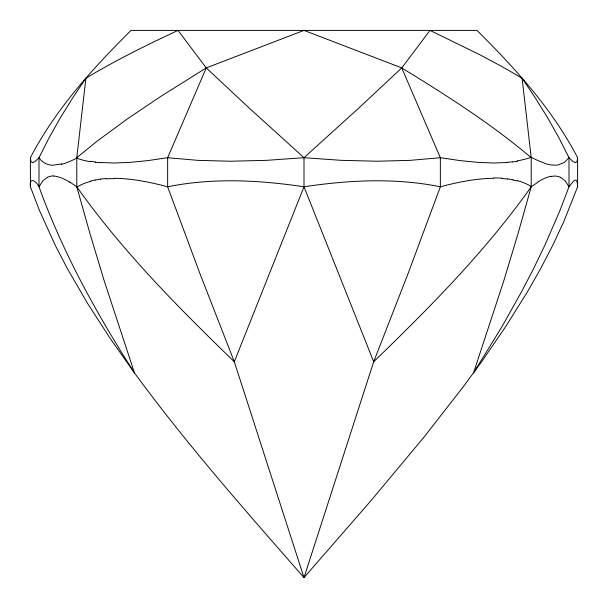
<?xml version="1.0" encoding="UTF-8"?>
<svg xmlns="http://www.w3.org/2000/svg" width="608" height="608" viewBox="0 0 608 608"><rect width="100%" height="100%" fill="white"/><g stroke="black" fill="none" stroke-linecap="round" stroke-linejoin="round"><path stroke-width="0.91" d="M30.4 186.793C29.252 176.274 36.214 180.933 39.003 186.793C62.746 252.586 96.824 314.131 134.459 372.902C186.854 444.44 245.617 510.963 304 577.6L370.728 500.962L424.103 437.008L464.056 385.738L481.878 361.342L505.689 326.61L527.44 291.802L540.672 268.546L552.778 245.252L563.684 221.905L577.6 186.793L577.6 157.708C552.49 109.318 515.379 68.56 476.961 30.4L131.039 30.4C92.621 68.56 55.51 109.318 30.4 157.708L30.4 186.793L39.345 210.216L55.222 245.252L67.328 268.546L87.567 303.415L110.033 338.192L134.459 372.902L104.014 280.182L89.954 233.578L76.775 186.793L76.775 157.708L85.895 78.204C115.566 60.374 146.665 45.06 177.992 30.4L206.264 67.898L248.383 107.304L304 157.708L341.05 160.322L376.998 161.234L410.21 160.352L440.359 157.708L460.119 160.603L477.804 162.359L493.628 162.997L507.346 162.526M577.6 157.708L577.098 161.432L575.54 162.693L572.896 161.454L568.997 157.708L558.988 137.894L547.785 118.043L535.466 98.146L522.105 78.204L501.44 66.28L479.051 54.34L430.008 30.4L401.736 67.898L359.617 107.304L304 157.708L266.403 160.352L230.47 161.234L197.79 160.352L167.641 157.708L147.881 160.603L130.196 162.359L114.372 162.997L100.654 162.526M304 157.708L304 186.793L234.308 361.73L304 577.6L373.692 361.73L407.702 274.558L440.359 186.793L440.359 157.708L401.736 67.898L304 30.4L206.264 67.898L161.325 96.064L127.908 118.53L97.394 140.934L76.775 157.708M206.264 67.898L167.641 157.708L167.641 186.793L200.298 274.558L234.308 361.73C177.916 307.146 122.261 251.02 76.775 186.793L69.912 182.081M85.895 78.204L72.534 98.146L60.215 118.043L49.012 137.894L39.003 157.708L34.998 161.53L32.429 162.693L30.902 161.432L30.4 157.708M538.088 182.081L531.225 186.793C485.739 251.02 430.084 307.146 373.692 361.73L304 186.793C258.97 180.014 212.526 177.665 167.641 186.793C150.237 182.18 132.415 178.509 114.35 178.281M47.34 177.376L42.773 180.948L39.003 186.793L39.003 157.708C41.663 161.736 46.056 164.646 50.912 165.08A103.466 26.585 -37.8 0 0 52.63 165.201L61.697 163.947M90.729 180.979L95.091 179.953M551.175 176.411L554.808 176.054A99.286 30.438 -48 0 1 560.614 177.43M517.514 161.28L512.529 162.009M304 186.793C349.03 180.014 395.474 177.665 440.359 186.793C457.763 182.18 475.585 178.509 493.65 178.281M100.586 179.048L105.959 178.524M53.762 176.062L56.187 176.297M502.041 178.524L507.414 179.048M95.471 162.009L90.486 161.28M512.909 179.953L517.271 180.979M544.753 163.499L550.552 164.874L555.37 165.201A107.266 27.565 37.9 0 0 558.167 164.935L564.232 162.518L568.997 157.708L568.997 186.793L560.067 210.216L544.874 245.252L533.626 268.546L521.542 291.802L501.988 326.61L473.541 372.902L503.986 280.182L518.046 233.578L531.225 186.793L531.225 157.708L522.105 78.204M560.66 177.376L565.227 180.948L568.997 186.793L573.405 181.23L574.902 180.196L576.088 180.181L577.212 182.195L577.6 186.793M401.736 67.898C446.515 95.365 491.089 123.652 531.225 157.708M517.461 180.667A64.159 48.359 -19 0 1 531.438 186.588M538.255 181.708A55.298 17.252 -48.6 0 1 551.274 176.267M493.719 177.931A97.523 75.552 -20.8 0 1 502.147 178.19M507.467 178.896A75.483 57.494 -19.8 0 1 512.977 179.808M76.965 186.983A64.159 47.804 17.7 0 1 90.919 181.283M95.16 180.09A75.483 57.213 19.4 0 1 100.647 179.2M106.058 178.866A97.523 74.883 20.3 0 1 114.418 178.646M47.356 177.407A98.298 30.164 48.1 0 1 53.671 175.94M56.362 176.54A55.655 17.1 48.1 0 1 70.034 182.362M76.41 158.293A59.599 16.006 -38.7 0 1 61.309 164.373M90.182 161.698A72.466 43.001 -12 0 1 76.388 158.042M100.54 162.739A94.825 57.281 -12.6 0 1 95.35 162.207M530.868 157.396A72.466 42.218 11.3 0 1 517.188 160.846M544.297 162.974A59.47 15.458 38.2 0 1 530.845 157.084M512.4 161.804A94.825 56.878 12.4 0 1 507.239 162.313"/></g></svg>
